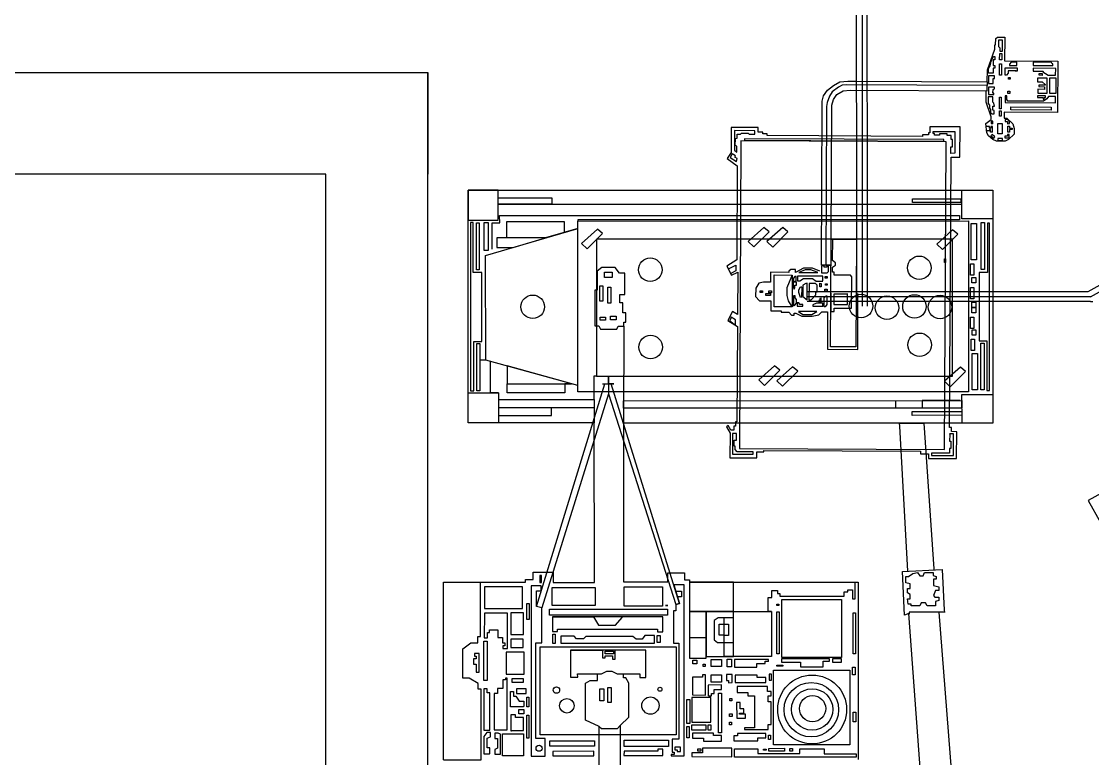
# Model space of a CAD drawing. Header units: millimetres. Extents: x 3191 to 879702, y -27549 to 222194.
# Drawn here: x 145993 to 156491, y 24227 to 31453 of the extents above; entities that cross this region are included whole.
import ezdxf

# ---------------------------------------------------------------- set-up
doc = ezdxf.new("R2010")
doc.units = ezdxf.units.MM
doc.header["$MEASUREMENT"] = 0
for name, color, linetype in [('Granulator', 11, 'Continuous'), ('Krumbuster', 112, 'Continuous'), ('Worker-Walkway', 8, 'Continuous')]:
    doc.layers.add(name, color=color, linetype=linetype)

msp = doc.modelspace()

# ---------------------------------------------------------------- linework, layer by layer
at = {"layer": 'Granulator'}
for points in [[(155459.02739, 30861.43207), (155459.59739, 30979.37228), (155514.02619, 31125.31921), (155531.04709, 31180.90442), (155531.24739, 31222.34862), (155540.74808, 31222.30271), (155541.05549, 31285.9085), (155557.24464, 31299.35732), (155629.79862, 31299.00667), (155628.67828, 31067.19575), (156149.96488, 31064.67637), (156147.52992, 30560.85796), (155624.35603, 30563.38646), (155624.07125, 30504.46231), (155650.78133, 30504.33322), (155708.0707, 30448.6869), (155721.21165, 30404.4295), (155720.94022, 30348.26749), (155665.41638, 30294.21366), (155634.42137, 30279.49059), (155548.30515, 30279.90679), (155513.83493, 30294.34448), (155471.64783, 30331.83672), (155452.91593, 30362.77113), (155445.97675, 30451.65351), (155495.4412, 30490.54444), (155495.57469, 30518.16492), (155447.42298, 30660.7914), (155447.96837, 30773.64032)], [(155608.52839, 31162.858), (155609.05018, 31270.82228), (155567.90495, 31271.02113), (155567.59125, 31206.11422), (155581.36366, 31195.76516), (155581.20681, 31163.31144), (155608.52994, 31163.17939)], [(155531.34096, 31022.68309), (155531.21052, 30995.69241), (155515.45999, 30995.76853), (155515.21462, 30944.99947), (155470.85567, 30945.21386), (155471.08085, 30991.80542), (155487.60497, 31018.71739), (155493.52227, 31046.00202), (155496.57469, 31060.0767), (155511.10379, 31092.18831), (155518.99878, 31109.63748), (155532.72513, 31109.57114), (155532.57229, 31077.94637), (155516.50069, 31078.02404), (155516.23358, 31022.7561), (155531.34096, 31022.68309)], [(155740.93133, 30967.34691), (155664.25158, 30967.71751), (155664.14308, 30945.26776), (155645.44667, 30927.07662), (155634.53829, 30927.12934), (155634.88084, 30998.00706), (155750.05999, 30997.4504), (155749.91274, 30966.98263), (155733.22909, 30967.06326)], [(155747.61278, 31022.1581), (155747.76003, 31052.62587), (155691.93484, 31052.89567), (155675.80964, 31035.6542), (155675.73679, 31020.58075), (155747.60348, 31020.23342), (155747.60348, 31020.23342), (155747.61278, 31022.1581)], [(156102.1768, 31019.50523), (156102.2605, 31036.82371), (156093.59761, 31036.86558), (156089.18003, 31052.28161), (155909.19273, 31053.15149), (155909.03618, 31020.75955), (156102.17835, 31019.8261)], [(156128.67408, 30925.72664), (156129.00113, 30993.39726), (155909.87229, 30994.45631), (155909.72969, 30964.95062), (156004.69643, 30964.49165), (156004.67163, 30959.36038), (156055.20769, 30927.04381), (156128.67873, 30926.68872)], [(153927.76705, 29320.04028), (153934.10621, 30631.6814), (153950.55306, 30687.63646), (153984.43221, 30738.57579), (154046.93525, 30773.68718), (154113.33509, 30780.09061), (155457.93662, 30773.59214), (155458.18926, 30825.86689), (154078.54787, 30832.5347), (154035.22517, 30827.09452), (153999.96069, 30809.23163), (153939.7564, 30763.53742), (153913.38999, 30720.38426), (153890.54346, 30659.18128), (153883.59152, 30620.44313), (153876.07295, 29064.77117), (153926.53215, 29064.5273), (153834.31066, 29064.97301), (153841.83046, 30620.90042), (153842.07665, 30671.83926), (153852.87433, 30723.41143), (153893.22508, 30779.30756), (153950.42368, 30826.53655), (154012.78012, 30859.55051), (154092.12147, 30868.03833), (154168.84436, 30867.66753), (155459.02739, 30861.43207), (155458.18926, 30825.86689)], [(155515.36923, 30844.95201), (155515.61149, 30895.0783), (155528.79045, 30895.0146), (155528.90381, 30918.47108), (155471.04384, 30918.75072), (155470.68355, 30844.20379), (155515.36923, 30844.95201)], [(156046.42567, 30749.22242), (156047.14328, 30897.70413), (155950.02337, 30898.17351), (155949.84988, 30862.27697), (155995.55331, 30862.05609), (156024.80813, 30835.80709), (156024.77812, 30829.59744), (155963.23686, 30829.89487), (155963.15951, 30813.88945), (156020.47968, 30813.61242), (156020.35283, 30787.3642), (155952.78547, 30787.69076), (155952.60911, 30751.19869), (156046.43303, 30750.74524)], [(155522.8534, 30735.34207), (155522.92625, 30750.41604), (155511.6968, 30750.47031), (155515.40482, 30787.33524), (155529.22153, 30791.7581), (155529.29748, 30807.47329), (155470.90674, 30807.75549), (155470.56729, 30737.51949), (155522.8627, 30737.26675)], [(155526.11911, 30548.02575), (155526.27566, 30580.41768), (155511.53449, 30584.01698), (155511.72669, 30623.78521), (155528.08926, 30623.70613), (155523.73523, 30652.27145), (155512.8718, 30661.62462), (155513.12135, 30713.25971), (155468.84669, 30713.47369), (155468.53978, 30649.97225), (155480.01025, 30633.56004), (155479.8661, 30603.734), (155491.66384, 30588.60266), (155491.51659, 30558.13489), (155505.25835, 30546.8436), (155526.11911, 30548.02575)], [(155634.95378, 30722.65589), (155634.64623, 30659.02102), (156125.96188, 30656.64649), (156126.25365, 30717.01818), (156059.33045, 30717.34162), (156041.25728, 30692.95324), (156010.13344, 30670.25983), (155661.64215, 30671.94409), (155650.29884, 30689.13192), (155650.47233, 30725.02846), (155634.95378, 30722.65589)], [(156030.53021, 30706.64638), (156030.60756, 30722.6518), (155950.55156, 30723.03871), (155950.47885, 30707.99381), (156005.55755, 30707.72762), (156005.48019, 30691.7222), (156016.04743, 30691.67113), (156016.1217, 30707.03637), (156030.53176, 30706.96673)], [(155513.44604, 30450.76044), (155513.56849, 30476.09695), (155495.60157, 30476.18378), (155495.48067, 30451.16815), (155513.44759, 30451.08131)], [(155675.80199, 30451.31691), (155675.89964, 30471.52163), (155655.46691, 30492.46731), (155634.29229, 30492.56965), (155634.19154, 30471.7232), (155657.61165, 30471.61001), (155657.5109, 30450.76356), (155675.80199, 30451.31691)], [(163902.564, 26050.06335), (162740.91356, 25404.86068), (162717.09122, 25391.6293), (162686.36514, 25379.45199), (162660.12516, 25380.20919), (162614.43748, 25388.01793), (162571.52245, 25410.75712), (162538.56448, 25440.38494), (159786.86227, 30394.66712), (159780.3898, 30406.32043), (159761.94993, 30432.32298), (159720.50985, 30470.23577), (159666.98485, 30491.4443), (159632.18885, 30506.02944), (159603.39086, 30509.91469), (159554.7044, 30511.58981), (159507.91355, 30503.88622), (159459.24963, 30476.85736), (156442.93678, 28801.54004)], [(156469.17455, 28754.30044), (156469.17455, 28754.30044), (159481.51569, 30427.4118), (159508.06858, 30442.15978), (159570.3938, 30459.22672), (159623.5551, 30452.47882), (159687.39775, 30429.28116), (159731.11348, 30396.44823), (159752.03771, 30373.05851), (162503.62875, 25418.97649), (162533.68198, 25374.39773), (162577.53733, 25346.17572), (162620.86302, 25330.5992), (162659.27948, 25326.27504), (162702.20335, 25330.39177), (162731.95334, 25335.80863), (163929.00968, 26000.67641)], [(155103.40489, 30122.10966), (155190.5706, 30121.68839), (155192.01084, 30419.68969), (154896.93771, 30421.11577), (154896.65509, 30362.63761), (154883.2845, 30362.70223), (154883.18491, 30342.09617), (154823.01322, 30342.38698), (154822.93785, 30326.79277), (153301.79553, 30334.14446), (153301.87458, 30350.50189), (153259.13604, 30350.70845), (153259.2122, 30366.46673), (153213.32114, 30366.68852), (153213.54624, 30413.26295), (152950.29323, 30414.53525), (152949.10606, 30168.89748), (152910.97589, 30110.95011), (153008.70862, 30036.93742), (153004.25511, 29115.45843), (152905.42099, 29052.72289), (152951.85949, 28965.01671), (153014.11565, 28995.75803), (153012.10131, 28578.96867), (152963.11919, 28610.812), (152916.95123, 28520.73093), (153009.26137, 28461.5872), (153004.74311, 27526.71126), (152989.8685, 27526.78315), (152989.66612, 27484.90852), (152974.40021, 27484.9823), (152974.2064, 27444.88179), (152945.4515, 27445.02076), (152919.04523, 27490.57281), (152902.65745, 27478.58601), (152937.86286, 27417.37661), (152936.6971, 27176.16815), (153200.11866, 27174.89503), (153200.40851, 27234.86849), (153269.98958, 27234.53221), (153270.05476, 27248.01742), (154804.60982, 27240.60091), (154804.4838, 27214.5261), (154883.86154, 27214.14247), (154883.64358, 27169.04517), (155158.32771, 27167.71762), (155159.60235, 27431.45267), (155106.49322, 27431.70934), (155106.68358, 27471.09855), (155087.26783, 27471.19239), (155103.40489, 30122.10966)], [(153005.18852, 30171.41046), (153005.47712, 30231.12536), (152989.2823, 30237.47054), (152989.60653, 30304.55809), (153008.80286, 30308.8885), (153008.98857, 30347.31355), (153040.33411, 30347.16205), (153050.713, 30358.17062), (153115.61245, 30357.85696), (153124.04564, 30347.8634), (153179.72735, 30347.59429), (153179.89481, 30382.24371), (152981.50714, 30383.20252), (152980.5772, 30190.78703), (153005.18852, 30171.41046)], [(155100.92261, 30158.86951), (155101.23083, 30222.64352), (155116.36932, 30222.57036), (155116.72108, 30295.35199), (155104.82641, 30295.40948), (155105.0197, 30335.40356), (155065.73166, 30335.59344), (155065.80828, 30351.44673), (154991.91784, 30351.80384), (154991.85167, 30338.1125), (154941.39037, 30338.35638), (154941.46699, 30354.20968), (154928.85192, 30354.27065), (154928.95466, 30375.52882), (155140.53232, 30374.50627), (155139.50317, 30161.56572), (155100.92261, 30158.86951)], [(155509.51199, 30367.12846), (155509.78635, 30423.89482), (155493.74484, 30423.97235), (155493.66579, 30407.61595), (155481.15306, 30407.67642), (155481.22126, 30421.78779), (155448.29599, 30421.94692)], [(155509.51199, 30367.12846), (155491.54607, 30367.21529), (155491.66852, 30392.5518), (155479.47686, 30392.61072), (155479.42416, 30381.70645), (155451.42705, 30381.84176)], [(155531.10938, 30321.42468), (155506.19242, 30343.99538), (155494.26913, 30333.14848), (155521.41608, 30307.35983), (155531.10938, 30321.42468)], [(155673.99946, 30343.88374), (155656.67468, 30343.96748), (155656.59408, 30327.29073), (155630.6064, 30327.41633), (155630.5258, 30310.73906), (155674.4794, 30310.52663), (155673.99946, 30343.88374)], [(155661.27881, 30367.35811), (155661.56246, 30426.04863), (155677.28389, 30425.97265), (155677.19864, 30408.3333), (155701.26089, 30408.21701), (155701.18649, 30392.82269)], [(155701.18649, 30392.82269), (155677.44431, 30392.93744), (155677.32031, 30367.28059), (155661.27881, 30367.35811)], [(155607.3012, 30286.73955), (155607.39265, 30305.66133), (155561.19256, 30305.88461), (155561.09801, 30286.32111), (155607.3012, 30286.73955)], [(152991.37756, 30136.82698), (152959.02175, 30156.52032), (152938.55661, 30118.65123), (152999.58984, 30081.12553), (153008.57118, 30108.36004), (152985.77663, 30122.47755), (152991.37756, 30136.82698)], [(153925.19525, 28787.90879), (153924.32823, 28608.51228), (153958.63976, 28608.34645), (153958.80981, 28643.53272), (154129.24826, 28642.70899), (154130.72595, 28948.45937), (154117.36923, 28964.26596), (153958.5094, 28965.03373), (153958.6526, 28994.66403), (153941.97899, 28994.74461), (153942.21841, 29044.28265), (153971.95649, 29064.04764), (153972.06389, 29086.26998), (153942.99298, 29108.63385), (153944.01432, 29319.96176)], [(155049.33611, 29091.23165), (155038.9387, 29091.14204), (155038.63017, 29126.93954), (155049.02758, 29127.02915), (155049.33611, 29091.23165)], [(152993.58569, 29050.25658), (152993.95016, 29007.96819), (152945.39029, 28983.4669), (152922.10085, 29026.73271), (152994.65427, 29062.60106), (152993.58569, 29050.25658)], [(153816.3581, 29004.91824), (153746.89725, 29034.07445), (153658.37501, 29034.50228), (153578.96517, 28993.57225), (153579.06787, 29014.82316), (153579.09179, 29019.77167), (153531.91444, 29019.99968), (153513.48947, 29003.78646), (153513.44022, 28993.59765), (153334.92484, 28994.46042), (153334.45633, 28897.5219), (153266.21172, 28897.85173), (153218.30721, 28886.71819), (153189.18929, 28838.73406), (153188.79742, 28757.65247), (153227.97858, 28714.58802), (153336.51758, 28714.06345), (153336.03918, 28615.07824), (153439.90761, 28614.57625), (153439.85122, 28602.90979), (153512.50153, 28602.55867), (153539.02948, 28574.70966), (153565.58103, 28574.58133), (153565.67689, 28594.41431), (153580.84849, 28594.34098), (153640.80212, 28562.84286), (153742.04579, 28562.35355), (153807.47607, 28577.20407), (153838.55263, 28607.97044), (153893.02029, 28607.7072), (153891.23896, 28239.13087), (154188.58568, 28237.69379), (154191.23865, 28786.623)], [(153792.22033, 28996.05251), (153730.29416, 29017.6032), (153673.50676, 29017.87766), (153613.10471, 28993.13415), (153798.31744, 28992.23901), (153792.22033, 28996.05251)], [(153902.31943, 29059.85666), (153885.42909, 29059.93829), (153885.35593, 29044.80097), (153859.72846, 29044.92483), (153859.79459, 29058.60682), (153835.333, 29058.72505), (153834.99534, 28988.85924), (153890.03491, 28988.59324), (153903.50093, 29003.08378), (153903.77388, 29059.55887), (153898.53239, 29059.5842)], [(153497.94595, 28768.08521), (153498.31499, 28844.44518), (153518.81901, 28899.49278), (153537.39882, 28941.30818), (153546.72306, 28967.45017)], [(153588.97846, 28897.1729), (153556.39178, 28897.33039), (153556.16422, 28850.24662), (153565.24481, 28828.88124), (153573.00904, 28841.57742), (153573.13784, 28868.22854), (153588.24523, 28868.15553), (153588.97846, 28897.1729)], [(153585.31618, 28911.08527), (153585.52299, 28953.87784), (153571.83634, 28953.94399), (153558.05584, 28934.7971), (153557.92921, 28908.59716), (153585.30351, 28908.46486), (153585.35135, 28918.36292)], [(153845.94883, 28908.66104), (153846.17957, 28956.40264), (153600.39382, 28957.59052), (153600.16308, 28909.84892), (153622.87784, 28909.73914), (153657.65342, 28934.60702), (153747.0566, 28934.17494), (153780.71205, 28908.10301), (153845.94461, 28907.78774)], [(153695.5745, 28883.68621), (153679.61828, 28883.76333), (153651.97988, 28867.65643), (153651.43887, 28755.71507), (153693.05722, 28723.03298), (153693.8337, 28883.69463)], [(153774.19472, 28883.30624), (153711.82069, 28883.6077), (153711.05262, 28724.68589), (153733.39112, 28724.57793), (153779.46446, 28773.07668), (153779.61023, 28803.23709), (153791.21493, 28803.181), (153791.52889, 28868.14191), (153774.19472, 28883.30624)], [(153545.20897, 28654.16981), (153510.00637, 28713.46693), (153497.94595, 28768.08521)], [(153639.99454, 28848.9531), (153639.51796, 28750.34379), (153627.64983, 28746.5517), (153610.41011, 28795.79259), (153610.53606, 28821.8513), (153628.15217, 28850.49113), (153640.00169, 28850.43386)], [(156442.93678, 28801.54004), (153693.49343, 28801.54004)], [(154090.47113, 28779.54403), (153954.76853, 28780.19988), (153954.2718, 28677.41983), (154087.19512, 28676.77741), (154087.69186, 28779.55747)], [(153559.80941, 28757.22646), (153559.36001, 28664.24166), (153572.59908, 28671.21769), (153587.66748, 28692.55826), (153587.82767, 28725.70407), (153575.00025, 28743.07301), (153575.09098, 28761.84577), (153560.12607, 28761.9181), (153559.80941, 28757.22646)], [(153649.56683, 28664.00559), (153649.63131, 28677.34594), (153622.65132, 28677.47634), (153611.71205, 28695.21985), (153595.75583, 28695.29696), (153595.59325, 28661.65635), (153649.55422, 28661.39556), (153649.56683, 28664.00559)], [(156469.17455, 28754.30044), (153693.90058, 28754.30044)], [(156469.17455, 28709.28221), (153694.31634, 28706.06097)], [(153846.55703, 28663.92373), (153846.68457, 28690.31422), (153783.72961, 28690.61848), (153749.71452, 28675.70232), (153749.64584, 28661.49178), (153846.54301, 28661.02347), (153846.55703, 28663.92373)], [(153832.1321, 28740.84586), (153817.03137, 28737.7288), (153816.93887, 28718.58896), (153807.07497, 28718.63663), (153806.98386, 28699.78599), (153831.93307, 28699.66541), (153832.14612, 28743.74612)], [(153887.52305, 28762.00558), (153887.11582, 28677.7444), (153868.94964, 28656.53458), (153860.61384, 28656.57487), (153861.04345, 28745.46628), (153878.72594, 28762.51123), (153887.52305, 28762.00558)], [(156469.17455, 28709.28221), (156494.17853, 28709.28221)], [(152992.77978, 28477.02134), (152992.35146, 28526.7175), (152948.96929, 28553.53758), (152934.25962, 28518.71504), (152992.77978, 28477.02134)], [(153789.73615, 28608.27491), (153608.39233, 28609.15134), (153650.50833, 28580.20103), (153737.95197, 28579.77841), (153789.73615, 28608.27491)], [(152991.06748, 27412.79598), (152963.07813, 27412.93126), (152962.10056, 27210.66185), (153163.86148, 27209.68674), (153163.9798, 27234.16864), (153008.28552, 27234.92111), (152987.98633, 27257.7535), (152988.14691, 27290.97926), (152977.6499, 27291.03), (152977.93444, 27349.90379), (153000.09334, 27349.7967), (153000.40523, 27414.32926), (152994.75639, 27414.35656), (152991.06748, 27412.79598)], [(155090.24503, 27405.21557), (155089.92009, 27337.98211), (155102.0957, 27337.92327), (155101.74835, 27266.05335), (155089.57275, 27266.11219), (155089.35425, 27220.90378), (154911.93151, 27221.76126), (154911.81666, 27197.99794), (155128.08697, 27196.9527), (155129.12341, 27411.40309), (155089.69591, 27411.59364), (155090.24503, 27405.21557)], [(156678.90273, 26884.74353), (156448.76217, 26756.9191), (156568.03339, 26542.1781)]]:
    msp.add_lwpolyline(points, dxfattribs=at)
for points in [[(155600.72096, 31077.69593), (155579.82727, 31077.7969), (155580.12234, 31138.84823), (155601.01602, 31138.74725)], [(155599.03597, 30927.52678), (155579.42757, 30927.62154), (155579.96645, 31039.12054), (155599.57484, 31039.02578)], [(155665.57692, 30903.54255), (155684.18498, 30903.45262), (155684.11368, 30888.69951), (155665.50562, 30888.78945)], [(155996.46518, 30924.71451), (155965.98653, 30924.86181), (155966.07488, 30943.14237), (155996.55353, 30942.99507)], [(156129.39059, 30745.75134), (156072.28212, 30746.02735), (156073.02457, 30899.64863), (156130.13304, 30899.37263)], [(155661.04612, 30768.47706), (155679.01305, 30768.39022), (155678.9092, 30746.90256), (155660.94227, 30746.98939)], [(155577.94348, 30711.06479), (155594.94719, 30710.98262), (155594.39539, 30596.80869), (155577.39168, 30596.89087)], [(155577.60412, 30576.28122), (155594.28776, 30576.20059), (155594.03046, 30522.96221), (155577.34682, 30523.04284)], [(156084.3679, 30584.13271), (155690.38589, 30586.03683), (155690.52849, 30615.54252), (156084.5105, 30613.6384)], [(155605.0483, 30349.99012), (155562.37698, 30350.19635), (155562.87143, 30452.50393), (155605.54275, 30452.2977)], [(155054.76117, 30271.87247), (153044.63617, 30281.58741), (153030.06854, 27267.39009), (155040.19354, 27257.67515)], [(153077.79156, 30288.75175), (155033.79725, 30279.29837), (155033.8702, 30294.39259), (153077.86451, 30303.84597)], [(153927.76705, 29320.04028), (154175.74713, 29318.84179), (154170.64348, 28262.84228), (153922.6634, 28264.04077)], [(153371.05216, 28968.29918), (153546.72306, 28967.45017), (153545.20897, 28654.16981), (153369.53807, 28655.01883)], [(153819.04633, 28885.79302), (153831.56809, 28885.7325), (153831.40911, 28852.83746), (153818.88735, 28852.89798)], [(153889.46858, 28934.94201), (153870.53945, 28935.0335), (153870.62808, 28953.37325), (153889.55722, 28953.28176)], [(153888.85442, 28868.28005), (153871.96409, 28868.36169), (153872.03162, 28882.33443), (153888.92195, 28882.2528)], [(153254.45216, 28794.44802), (153234.37921, 28794.54503), (153234.46195, 28811.66517), (153254.5349, 28811.56816)], [(153334.78966, 28765.52585), (153288.38288, 28765.75014), (153288.48164, 28786.18382), (153334.88841, 28785.95954)], [(153317.15573, 28812.92233), (153344.96247, 28812.78793), (153344.86995, 28793.64291), (153317.06321, 28793.7773)], [(153889.44414, 28809.47213), (153867.89427, 28809.57628), (153867.98994, 28829.37135), (153889.53981, 28829.2672)]]:
    msp.add_lwpolyline(points, close=True, dxfattribs=at)
at = {"layer": 'Krumbuster'}
for points in [[(154179.31515, 28644.47388), (154178.56358, 32672.53242), (154232.32536, 32672.54245), (154233.07346, 28663.08832)], [(154283.2299, 28663.09768), (154282.48341, 32663.93196), (154282.48173, 32672.96006), (154232.32536, 32672.54245)], [(150130.81504, 24213.08141), (150130.48988, 25955.81875), (150931.66191, 25955.96823), (150931.65718, 25981.32621), (151008.85655, 25981.34062), (151008.84293, 26054.33522), (151129.40473, 26054.35771), (151204.71752, 26054.37177), (151204.73632, 25953.62802), (151607.92073, 25953.70325), (151607.62894, 27517.56999), (150372.44483, 27517.33952), (150372.0192, 29798.4966), (155511.8189, 29799.4556), (155512.24516, 27514.88091), (151894.2684, 27514.20586), (151894.55857, 25959.01729), (152328.15397, 25959.09819), (152328.13721, 26048.9359), (152491.8126, 26048.96644), (152491.82575, 25978.49131), (152540.59909, 25978.50041), (152540.60354, 25954.63544), (154194.45244, 25954.94402), (154194.77668, 24217.15231)], [(150664.40114, 29505.89564), (150664.37228, 29660.56611), (155210.49317, 29661.41434)], [(150607.7918, 29220.72168), (150607.74343, 29479.94073), (150680.01563, 29479.95422), (150680.00263, 29549.60829), (155185.05002, 29550.44885), (155185.05796, 29507.90085), (151445.94485, 29507.2032), (151445.94686, 29496.44662)], [(150393.815, 27831.13502), (150427.30697, 27831.14127), (150427.21633, 28316.95667), (150504.77677, 28316.97114), (150504.65071, 28992.59888), (150421.83309, 28992.58343), (150421.74184, 29481.67037), (150393.94651, 29481.66518), (150394.25447, 27831.13511)], [(151446.25937, 27821.55622), (151446.24779, 27883.62523), (150542.99457, 28134.05779), (150542.80329, 29159.25536), (151435.13335, 29420.33927), (151445.96047, 29423.50714)], [(151445.96047, 29423.50714), (151127.73137, 29330.39754), (150653.46509, 29330.30905), (150653.4823, 29238.06757), (150812.26814, 29238.0972), (151127.73137, 29330.39754), (150751.17918, 29330.32728), (150751.14923, 29490.88903), (151312.7245, 29490.99381), (151312.74436, 29384.52988)], [(151539.06956, 29223.74121), (151689.27535, 29372.98558), (151637.75863, 29415.91587), (151483.198, 29277.27998), (151539.06956, 29223.74121)], [(153170.87763, 29242.07415), (153321.08343, 29391.31852), (153269.5667, 29434.24881), (153115.00607, 29295.61292), (153170.87763, 29242.07415)], [(153355.43099, 29241.43232), (153505.63679, 29390.67668), (153454.12006, 29433.60697), (153299.55943, 29294.97108), (153355.43099, 29241.43232)], [(155019.56771, 29217.81367), (155169.7735, 29367.05803), (155118.25677, 29409.98832), (154963.69615, 29271.35243), (155019.56771, 29217.81367)], [(155453.36023, 27836.25397), (155481.63423, 27836.25924), (155481.32814, 29476.76382), (155459.57895, 29476.75976), (155459.66968, 28990.48281), (155378.11003, 28990.46759), (155378.23466, 28322.51692), (155454.35701, 28322.53112), (155453.36023, 27836.25397)], [(151917.14352, 27976.70053), (155116.65764, 27977.2975), (155116.40722, 29319.43103), (151627.36728, 29318.78004), (151627.6137, 27998.05929), (151627.61769, 27976.6465), (151917.14352, 27976.70053)], [(151916.64745, 28596.68391), (151886.563, 28596.67829), (151886.54459, 28695.3255), (151856.46005, 28695.31988), (151856.44508, 28775.57517), (151906.58589, 28775.58453), (151906.54689, 28984.58253), (151853.06333, 28984.57255), (151811.26876, 29041.41233), (151680.90251, 29041.388), (151634.38627, 29003.756), (151634.42053, 28820.11055), (151612.17849, 28820.1064), (151612.24368, 28470.71078), (151652.89153, 28470.71837), (151666.61197, 28434.84065), (151828.01306, 28434.87076), (151841.72138, 28464.42174), (151895.52165, 28464.43178), (151895.51378, 28506.64392), (151916.61203, 28506.64785), (151916.64745, 28596.68391)], [(151895.52165, 28464.43178), (151894.2684, 27514.20586)], [(150667.02153, 27813.702), (150589.80904, 27813.68759), (150589.75169, 28121.09409), (150542.99457, 28134.05779), (150486.30781, 28134.04722)], [(151446.24779, 27883.62523), (150752.62811, 28075.93559), (150752.66083, 27900.58216), (151384.6627, 27900.70008), (151318.58372, 27900.68775), (151318.60028, 27811.92587), (150753.65551, 27811.82046), (150753.63895, 27900.58234)], [(153275.21481, 27885.12945), (153425.4206, 28034.37381), (153373.90387, 28077.3041), (153219.34325, 27938.66821), (153275.21481, 27885.12945)], [(153450.96228, 27876.24873), (153601.16807, 28025.49309), (153549.65134, 28068.42338), (153395.09072, 27929.78749), (153450.96228, 27876.24873)], [(155096.50474, 27872.09944), (155246.71053, 28021.3438), (155195.1938, 28064.27409), (155040.63317, 27925.6382), (155096.50474, 27872.09944)], [(151687.87423, 27901.02688), (151798.70146, 27901.04756), (151746.23883, 27901.03777), (151746.22472, 27976.66863), (151746.25695, 27803.9456), (151091.73226, 25705.53593), (151040.94186, 25717.70801), (151711.98635, 27901.03138), (151746.23883, 27901.03777), (151746.25695, 27803.9456), (152405.74584, 25738.33747), (152441.81736, 25748.43568), (151773.82869, 27899.9051), (151773.47544, 27901.04286)], [(151627.61769, 27976.6465), (151604.46302, 27976.64218), (151607.62894, 27517.56999)], [(150667.02153, 27813.702), (150667.0342, 27745.77316), (151606.05396, 27745.94837), (151606.0688, 27666.42556), (150667.04904, 27666.25035), (150667.06344, 27589.09553), (151189.08876, 27589.19293), (151189.07437, 27666.34775)], [(155193.24519, 27735.7684), (154819.82083, 27735.69873), (154819.83455, 27662.14869), (154563.80423, 27662.10092), (154563.79051, 27735.65096)], [(154627.98767, 26060.41102), (154679.63553, 26062.92683), (154600.60377, 27484.69881), (154598.93551, 27514.7105), (154835.7148, 27514.75468), (154934.13561, 26086.47932), (154934.13769, 26075.32384)], [(154952.94304, 21653.94447), (154982.13874, 21685.00003), (154691.1841, 25647.8715), (154647.66243, 25632.86321), (154627.98767, 26060.41102), (155016.92082, 26079.35627), (155036.58397, 25683.02187), (155041.00362, 25660.90736), (154691.93979, 25660.84223), (154691.93979, 25660.84223), (154691.94299, 25643.67252)], [(154798.67051, 25722.91573), (154711.32064, 25722.89943), (154711.31756, 25739.45094), (154683.27347, 25739.4457), (154676.82839, 25792.33001), (154702.57502, 25792.33482), (154702.56686, 25836.02893), (154677.28046, 25850.73278), (154677.27231, 25894.42689), (154703.47611, 25894.43178), (154703.4677, 25939.50227), (154661.63116, 25949.60733), (154661.61959, 26011.64925), (154685.89051, 26011.65377), (154730.00543, 26041.81398), (154774.11853, 26050.65201), (154796.91966, 26019.02294), (154830.01006, 26019.02911), (154842.50434, 26049.92993), (154929.26972, 26049.94612), (154929.2748, 26022.73352), (154956.48788, 26010.23457), (154956.49255, 25985.21485), (154930.01676, 25985.20991), (154930.02842, 25922.68977), (154982.9767, 25909.46077), (154982.98301, 25875.62291), (154951.36252, 25875.61701), (154932.25692, 25827.06702), (154943.28443, 25810.14431), (154982.26027, 25810.15159), (154982.26658, 25776.31373), (154949.91264, 25768.22439), (154949.92074, 25724.82188), (154887.4205, 25724.81022), (154869.03502, 25724.80679), (154854.32488, 25752.75149), (154810.9393, 25752.74339), (154798.67051, 25722.91573)], [(150130.81504, 24213.08141), (150499.45713, 24213.15019), (150499.3275, 24907.94904), (150470.48973, 24907.94366), (150470.47963, 24962.03466), (150379.83662, 25016.10875), (150319.07134, 25016.09741), (150319.018, 25302.00689), (150398.8468, 25362.45354), (150465.27665, 25362.46594), (150465.26521, 25423.76913), (150493.07301, 25423.77432), (150492.97373, 25955.88638)], [(152360.43409, 24253.63442), (152488.52802, 24253.65832), (152488.21517, 25930.39825), (152385.32755, 25930.37905), (152385.32755, 25930.37905), (152441.81736, 25748.43568), (152404.91025, 25867.30675), (152462.96426, 25867.31758), (152462.97433, 25813.33032), (152421.67125, 25813.32262), (152441.81736, 25748.43568), (152405.74584, 25738.33747), (152405.75736, 25676.5757), (152382.9688, 25676.57144), (152383.0281, 25358.75567), (152435.84863, 25358.76553), (152436.02443, 24416.53408), (152370.08816, 24416.52178), (152370.11158, 24290.98618), (152390.9196, 24290.99006), (152390.92432, 24265.69092), (152360.19246, 24265.68519), (152360.43409, 24253.63442)], [(153342.36974, 25668.82621), (153312.72503, 25668.82067), (153312.69971, 25804.53503), (153346.08744, 25804.54126), (153346.07467, 25872.9711), (153401.44962, 25872.98144), (153401.45509, 25843.65436), (153426.69952, 25843.65907), (153426.70439, 25817.59062), (153663.67634, 25817.63483), (154057.37992, 25817.70829), (154057.37171, 25861.72299), (154090.75953, 25861.72922), (154090.75603, 25880.46591), (154136.35889, 25880.47442), (154136.37516, 25793.30789), (154164.06263, 25793.31306), (154164.03247, 25954.93835)], [(151040.94186, 25717.70801), (151040.91349, 25869.71914), (151087.66516, 25869.72787), (151087.6557, 25920.46179), (150987.87773, 25920.44317), (150988.18906, 24251.80677), (151000.11793, 24251.809)], [(150526.69936, 25408.97565), (150561.7166, 25408.98219), (150561.7066, 25462.55804), (150579.73021, 25462.5614), (150579.72521, 25489.34942), (150661.08893, 25489.3646), (150661.10325, 25412.60691), (150708.47952, 25412.61575), (150708.48885, 25362.64591), (150731.66204, 25362.65023), (150731.66791, 25331.22592), (150711.06955, 25331.22208), (150711.07426, 25305.97967), (150757.93554, 25305.98841), (150757.87086, 25652.68577), (150530.7736, 25652.6434), (150526.69936, 25408.97565)], [(151000.11804, 24251.20954), (151125.76821, 24251.23298), (151125.73601, 24423.80903), (151035.10308, 24423.79212), (151034.92838, 25360.1091), (151093.09795, 25360.11995), (151093.03273, 25709.70522)], [(151201.44594, 25471.30812), (151246.4097, 25471.31651), (151246.40526, 25495.12974), (152227.67278, 25495.31283), (152227.67772, 25468.8537), (152277.93127, 25468.86308), (152277.90362, 25617.03428), (151197.45138, 25616.83269), (151197.47854, 25471.30738), (151217.31548, 25471.31108)], [(151197.45138, 25616.83269), (151600.80257, 25616.90795), (151647.10385, 25536.21615), (151816.37914, 25536.24774), (151881.16379, 25610.1864), (151881.16252, 25616.96026)], [(155044.88657, 25661.77124), (154983.14444, 25661.75972), (155289.98928, 21735.64514), (155335.02288, 21649.52504)], [(152972.0482, 25228.25273), (152878.83601, 25228.23533), (152878.76555, 25605.85739), (152821.17158, 25605.84664), (152781.9457, 25579.95417), (152781.98075, 25392.07741), (152813.70437, 25364.5281), (152972.02277, 25364.55764), (152971.97758, 25606.70991), (152878.76555, 25605.85739)], [(152878.81057, 25364.54025), (152878.79733, 25435.51596), (152830.38504, 25435.50693), (152830.36463, 25544.8929), (152923.85053, 25544.91035), (152923.87109, 25434.68942), (152878.79749, 25434.68101)], [(151279.49222, 25358.8715), (152198.60399, 25359.04299), (152198.59016, 25433.12842), (152102.05039, 25433.1104), (152075.60777, 25397.38579), (152017.41941, 25397.37493), (151985.67516, 25425.151), (151522.81306, 25425.06464), (151502.98056, 25401.2477), (151431.5676, 25401.23438), (151410.40326, 25427.68956), (151280.80185, 25427.66538), (151280.81469, 25358.87174)], [(150451.06269, 25074.11266), (150477.84061, 25074.11766), (150477.8062, 25258.54219), (150432.48978, 25258.53374), (150432.49526, 25229.17001), (150449.48889, 25229.17318), (150449.4937, 25203.41562), (150424.26065, 25203.41092), (150424.26997, 25153.44107), (150449.50302, 25153.44578), (150449.51667, 25080.29428), (150451.06269, 25074.11266)], [(151443.6639, 25056.78384), (151678.34042, 25056.82763), (151730.85023, 25084.74633), (151777.62145, 25084.75505), (151832.60303, 25058.49803), (152054.15088, 25058.53936), (152054.15762, 25022.41155), (152113.24434, 25022.42257), (152113.19471, 25288.37917), (151373.06086, 25288.24108), (151373.11018, 25023.9261), (151446.13891, 25023.93972), (151443.6639, 25056.78384)], [(151373.06086, 25288.24108), (151688.97165, 25288.30002), (151688.98543, 25214.4232), (151715.24294, 25214.4281), (151715.23911, 25234.94937), (151785.8062, 25234.96253), (151785.81217, 25202.94924), (151811.2491, 25202.95398), (151811.23317, 25288.32283)], [(153315.78101, 25179.66289), (153315.77752, 25198.39975), (152981.08523, 25198.3373), (152981.09952, 25121.76099), (153200.156, 25121.80186), (153200.14931, 25157.64618), (153281.58304, 25157.66138), (153281.57863, 25181.28591), (153315.78071, 25181.29229)], [(153912.56514, 25183.05276), (153912.56104, 25205.04807), (153442.42202, 25204.96035), (153442.42794, 25173.19511), (153628.09669, 25173.22976), (153628.10536, 25126.79522), (153851.23358, 25126.83685), (153851.22324, 25182.23255), (153912.56514, 25183.05276)], [(150628.49481, 24507.29039), (150753.63008, 24507.31374), (150753.53541, 25014.73865), (150737.57165, 25014.73567), (150737.57492, 24997.22043), (150711.82689, 24997.21562), (150711.84246, 24913.76107), (150658.80161, 24913.75117), (150658.81103, 24863.26618), (150633.57799, 24863.26147), (150626.36854, 24863.26013), (150626.43496, 24507.29001), (150635.70426, 24507.29173)], [(151655.07088, 24542.01649), (151521.82618, 24604.40942), (151521.75895, 24964.76428), (151567.70453, 24991.86095), (151637.45112, 24991.87396), (151637.43901, 25056.81999)], [(151862.28064, 24551.01326), (151944.55529, 24631.40145), (151944.49277, 24966.48478), (151917.25305, 25017.37265), (151893.45719, 25017.36821), (151893.44951, 25058.50938)], [(152695.98787, 24848.73818), (152695.95048, 25049.13968), (152667.44866, 25049.13437), (152667.45322, 25024.69514), (152570.54715, 25024.67705), (152570.57967, 24850.344), (152695.98787, 24848.73818)], [(152958.22788, 24971.04732), (152958.21298, 25050.88208), (152902.02369, 25050.8716), (152902.03478, 24991.40292), (152922.39321, 24991.40672), (152922.39732, 24969.41141), (152958.22788, 24971.04732)], [(152989.27079, 24971.86869), (153288.13239, 24971.92445), (153288.12312, 25021.61761), (153203.43209, 25021.60181), (153203.42798, 25043.59694), (153000.65819, 25043.5591), (152989.25741, 25043.55698), (152989.27079, 24971.86869)], [(153319.88726, 24994.74038), (153344.31734, 24994.74494), (153344.3064, 25053.39892), (153319.87631, 25053.39436), (153319.88726, 24994.74038)], [(150531.01686, 24506.21503), (150583.54272, 24506.22483), (150583.47477, 24870.43743), (150557.21184, 24870.43253), (150557.20463, 24909.06903), (150526.30701, 24909.06327), (150526.38217, 24506.21417), (150531.01686, 24506.21503)], [(150914.35312, 24735.47591), (150786.12811, 24735.45199), (150786.10024, 24884.8462), (150816.99786, 24884.85197), (150817.00622, 24840.03374), (150838.63455, 24840.03777), (150872.11653, 24788.52874), (150917.43295, 24788.5372), (150917.44266, 24736.50678), (150917.44266, 24736.50678), (150876.24614, 24735.4688)], [(152725.30517, 24842.22658), (152754.62134, 24842.23205), (152754.61723, 24864.22718), (152780.67601, 24864.23204), (152780.66841, 24904.96421), (152853.95866, 24904.97788), (152853.9506, 24948.15379), (152723.65671, 24948.12948), (152723.67647, 24842.22627), (152723.67647, 24842.22627)], [(153079.64991, 24510.7981), (153310.92143, 24510.84125), (153310.91201, 24561.34893), (153341.85688, 24561.35471), (153341.81523, 24784.56622), (153310.05601, 24784.56029), (153310.04553, 24840.77052), (153340.99039, 24840.77629), (153340.98218, 24884.76691), (153305.15132, 24884.76022), (153305.14235, 24932.82398), (153007.90954, 24932.76852), (153007.92017, 24875.74377), (153112.96955, 24875.76337), (153112.97578, 24842.36297), (153176.49403, 24842.37483), (153176.55285, 24527.10894), (153078.83605, 24527.09071), (153078.83909, 24510.79795)], [(153003.84953, 24621.51078), (153088.54047, 24621.52658), (153088.53317, 24660.62934), (153029.08666, 24660.61825), (153029.08438, 24672.83787), (153072.2442, 24672.84592), (153072.2363, 24715.20731), (153037.21978, 24715.20078), (153037.20808, 24777.92807), (153002.19165, 24777.92154), (153003.84953, 24621.51078)], [(150797.40297, 24500.62486), (150913.78384, 24500.64657), (150913.75962, 24630.46497), (150834.97083, 24630.45027), (150834.96603, 24656.20782), (150789.13453, 24656.19927), (150789.16375, 24499.59303), (150797.40317, 24499.59457)], [(150582.04053, 24277.4971), (150582.03044, 24331.58809), (150556.79739, 24331.58338), (150556.77971, 24426.37129), (150589.73488, 24438.74107), (150589.7268, 24482.01386), (150555.22446, 24482.00743), (150526.3938, 24443.88086), (150526.42533, 24274.91082), (150581.52603, 24274.9211), (150582.04053, 24277.4971)], [(150633.53786, 24270.29451), (150689.66853, 24270.30499), (150689.632, 24466.06286), (150664.91221, 24475.33102), (150631.43984, 24475.32477), (150631.44974, 24422.26407), (150659.25754, 24422.26925), (150659.27522, 24327.48118), (150631.46944, 24316.65779), (150633.53786, 24270.29451)], [(151862.68482, 21268.25078), (151706.40529, 21268.22162), (151706.40017, 21295.65584), (151655.67659, 21295.64637), (151655.07088, 24542.01649), (151677.88127, 24522.75147), (151804.48477, 24522.7751), (151833.38534, 24522.78049), (151862.28064, 24551.01326), (151862.68482, 21268.25078)], [(152676.52769, 24399.05288), (152853.2387, 24399.08585), (152853.22882, 24452.03746), (152776.68118, 24452.02318), (152776.67662, 24476.46241), (152569.02083, 24476.42366), (152569.03026, 24425.91598), (152677.33702, 24425.93619), (152676.52769, 24399.05288)], [(153289.84387, 24430.9137), (153289.83612, 24472.46039), (153012.1473, 24472.40858), (153012.15125, 24451.22797), (152976.32047, 24451.22129), (152976.32974, 24401.52813), (153211.67301, 24401.57204), (153211.66754, 24430.89911), (153289.84387, 24430.9137)], [(151897.77058, 24256.73375), (152280.0768, 24256.80508), (152280.06495, 24320.31095), (152229.88566, 24320.30158), (152229.88967, 24298.78808), (151899.38584, 24298.72641), (151897.77058, 24256.73375)], [(152423.24966, 24297.09229), (152453.66148, 24297.09796), (152453.65371, 24338.72949), (152396.67165, 24338.71886), (152396.67643, 24313.09939), (152419.08578, 24313.10357), (152419.08876, 24297.09151), (152423.24966, 24297.09229)], [(152956.83219, 24242.68555), (152956.81623, 24328.22268), (152669.21187, 24328.16902), (152669.22023, 24283.37261), (152563.35651, 24283.35286), (152563.36335, 24246.69401), (152956.83219, 24242.68555)], [(152981.24386, 24250.82052), (152981.23064, 24321.69428), (153210.05921, 24321.73698), (153210.06772, 24276.11714), (153621.88541, 24276.19398), (153621.87675, 24322.61088), (153858.84871, 24322.6551), (153858.85768, 24274.59134), (154173.19153, 24274.64999), (154173.19792, 24240.43507), (152981.26273, 24240.21267), (152981.24386, 24250.82052)]]:
    msp.add_lwpolyline(points, dxfattribs=at)
for points in [[(150372.0192, 29798.4966), (150372.07381, 29505.8411), (150664.40114, 29505.89564), (150664.34654, 29798.55114)], [(151189.95258, 29725.37507), (151189.96466, 29660.66418), (150664.37228, 29660.56611), (150664.36021, 29725.277)], [(154725.5458, 29676.99447), (154725.53866, 29715.30523), (155198.68882, 29715.39351), (155198.69597, 29677.08275)], [(155511.8189, 29799.4556), (155511.87136, 29518.31307), (155210.51988, 29518.25684), (155210.46742, 29799.39937)], [(150453.06943, 29016.49187), (150452.98298, 29479.82388), (150478.54258, 29479.82864), (150478.62903, 29016.49664)], [(150527.95013, 29206.95238), (150527.89888, 29481.60132), (150565.79773, 29481.60839), (150565.84898, 29206.95946)], [(151446.25937, 27821.55622), (151445.94686, 29496.44662), (155274.89435, 29497.16104), (155275.20686, 27822.27064)], [(155302.03912, 29116.54429), (155301.97275, 29472.277), (155354.17097, 29472.28674), (155354.23735, 29116.55403)], [(155397.75328, 29023.00546), (155397.66783, 29480.99784), (155431.37913, 29481.00413), (155431.46458, 29023.01175)], [(151707.38866, 28942.59421), (151707.37888, 28994.97673), (151783.3053, 28994.9909), (151783.31508, 28942.60838)], [(155295.54241, 28966.41725), (155295.52191, 29076.29184), (155325.97085, 29076.29752), (155325.99136, 28966.42293)], [(155307.51864, 28890.26876), (155307.5087, 28943.57439), (155345.56987, 28943.58149), (155345.57982, 28890.27587)], [(151661.61423, 28710.79266), (151661.58589, 28862.7022), (151689.73108, 28862.70745), (151689.75942, 28710.79792)], [(151740.81707, 28691.16389), (151740.78763, 28848.9666), (151769.58727, 28848.97197), (151769.61672, 28691.16926)], [(155295.58585, 28733.61352), (155295.56535, 28843.4881), (155326.01429, 28843.49378), (155326.03479, 28733.6192)], [(155307.5637, 28648.76222), (155307.55376, 28702.06784), (155345.61493, 28702.07495), (155345.62488, 28648.76932)], [(151665.57611, 28525.48992), (151665.57085, 28553.64566), (151716.62483, 28553.65519), (151716.63009, 28525.49945)], [(151767.68361, 28527.47336), (151767.67701, 28562.83152), (151822.65829, 28562.84178), (151822.66489, 28527.48362)], [(155295.64005, 28443.15292), (155295.61955, 28553.02751), (155326.06849, 28553.03319), (155326.08899, 28443.15861)], [(155307.57365, 28595.45659), (155307.5637, 28648.76222), (155345.62488, 28648.76932), (155345.63483, 28595.4637)], [(155309.78918, 28377.88344), (155309.77924, 28431.18907), (155347.84041, 28431.19617), (155347.85036, 28377.89054)], [(150455.51655, 27830.74434), (150455.42961, 28296.72154), (150486.27746, 28296.7273), (150486.3644, 27830.75009)], [(155302.20496, 28227.75637), (155302.18446, 28337.63096), (155332.6334, 28337.63664), (155332.6539, 28227.76206)], [(155395.79898, 27840.49286), (155395.71352, 28298.48524), (155429.42483, 28298.49153), (155429.51028, 27840.49915)], [(155309.88905, 27842.65262), (155309.82267, 28198.38533), (155362.0209, 28198.39507), (155362.08727, 27842.66236)], [(150372.44483, 27517.33952), (150372.38954, 27813.64703), (150667.02153, 27813.702), (150667.07681, 27517.3945)], [(155210.8525, 27735.77169), (155210.86622, 27662.22165), (151894.51817, 27661.60288), (151894.50444, 27735.15291)], [(155512.19275, 27796.02344), (155512.24521, 27514.88091), (155210.89372, 27514.82468), (155210.84127, 27795.96721)], [(154724.04441, 27591.65489), (154724.03726, 27629.96565), (155210.87222, 27630.05648), (155210.87937, 27591.74572)], [(151090.16632, 25952.59199), (151090.15354, 26021.10719), (151073.67489, 26021.10412), (151073.68767, 25952.58891)], [(152971.96601, 25668.75709), (152971.91265, 25954.71592), (152540.60354, 25954.63544), (152540.6569, 25668.67662)], [(150531.90412, 25910.66672), (150531.94395, 25697.22025), (150902.74632, 25697.28943), (150902.70649, 25910.7359)], [(151196.1445, 25727.93074), (151196.11192, 25902.56091), (151615.33263, 25902.63913), (151615.36522, 25728.00896)], [(151901.01845, 25721.44743), (151900.98315, 25910.63029), (152275.2402, 25910.70012), (152275.2755, 25721.51726)], [(150971.79288, 25591.96347), (150971.76453, 25743.93323), (150943.95664, 25743.92805), (150943.98499, 25591.95828)], [(152305.69096, 25728.13777), (152305.69096, 25728.13777), (152328.17275, 25728.14196), (152328.17275, 25728.14196)], [(153395.45338, 25727.03569), (153395.45064, 25741.72716), (153416.66362, 25741.73112), (153416.66636, 25727.03965)], [(153445.19162, 25218.02765), (153445.08569, 25785.74781), (154029.10337, 25785.85678), (154029.20929, 25218.13662)], [(150914.14522, 25442.55849), (150914.10562, 25654.80116), (150790.51521, 25654.7781), (150790.55481, 25442.53543)], [(152324.2121, 25692.42137), (152324.2232, 25632.88828), (151169.71298, 25632.67286), (151169.70188, 25692.20596)], [(152540.6569, 25668.67662), (152540.70476, 25412.14763), (152705.21961, 25412.17832), (152705.17174, 25668.70732)], [(152705.17174, 25668.70732), (152705.25393, 25228.20295), (152972.0482, 25228.25273), (152971.96601, 25668.75709)], [(152972.0482, 25228.25273), (152971.96601, 25668.75709), (153342.36974, 25668.82621), (153342.45193, 25228.32184)], [(153397.49325, 25254.66852), (153397.41664, 25665.2474), (153417.77507, 25665.2512), (153417.85168, 25254.67232)], [(154143.82512, 25254.64473), (154143.75001, 25657.22046), (154168.04134, 25657.22499), (154168.11645, 25254.64926)], [(151201.46742, 25356.21104), (151201.45063, 25446.17202), (151222.61004, 25446.17597), (151222.62683, 25356.21499)], [(152225.05228, 25364.33971), (152225.0392, 25434.45639), (152254.13342, 25434.46182), (152254.14651, 25364.34514)], [(152540.70476, 25412.14763), (152540.74223, 25211.32943), (152703.96198, 25211.35989), (152703.92451, 25412.17808)], [(150525.23216, 24992.73252), (150525.16055, 25376.52077), (150558.11793, 25376.52692), (150558.18954, 24992.73867)], [(150911.05703, 25315.61689), (150911.04146, 25399.07162), (150790.5408, 25399.04914), (150790.55637, 25315.5944)], [(151077.49618, 24460.02193), (151077.33533, 25322.09673), (152409.32366, 25322.34525), (152409.48451, 24460.27046)], [(150919.86017, 25053.92116), (150919.8199, 25269.77), (150744.73352, 25269.73734), (150744.77379, 25053.88849)], [(151713.59452, 25253.82872), (151713.58977, 25279.27519), (151796.46503, 25279.29065), (151796.46977, 25253.84418)], [(152753.89834, 25128.23584), (152753.88527, 25198.29491), (152854.04873, 25198.3136), (152854.0618, 25128.25453)], [(152910.25162, 25125.0064), (152910.23748, 25200.76801), (152951.7686, 25200.77576), (152951.78274, 25125.01414)], [(154030.48114, 25172.81238), (154030.47525, 25204.40288), (153940.5975, 25204.38611), (153940.60339, 25172.79561)], [(152574.64114, 25154.26998), (152574.63415, 25191.74335), (152611.27927, 25191.75019), (152611.28626, 25154.27682)], [(152674.80892, 25130.66414), (152674.80512, 25151.03005), (152693.53485, 25151.03354), (152693.53865, 25130.66763)], [(153362.37958, 24360.16222), (153362.243, 25092.17685), (154110.82106, 25092.31652), (154110.95764, 24360.30189)], [(153394.74837, 25132.84962), (153394.74639, 25143.46008), (153454.30599, 25143.4712), (153454.30797, 25132.86073)], [(154138.19574, 25048.09063), (154138.18154, 25124.23175), (154164.90191, 25124.23674), (154164.91612, 25048.09562)], [(150914.72491, 24977.16269), (150914.71895, 25009.10197), (150799.88285, 25009.08054), (150799.88881, 24977.14126)], [(152753.11241, 24975.89777), (152753.09873, 25049.21546), (152854.07655, 25049.2343), (152854.09023, 24975.91661)], [(150939.46392, 24864.86398), (150939.45537, 24910.71249), (150844.18775, 24910.69472), (150844.1963, 24864.8462)], [(151699.82807, 24909.80016), (151699.84997, 24792.41819), (151662.92527, 24792.41131), (151662.90337, 24909.79327)], [(151771.21304, 24923.76811), (151771.24045, 24776.83527), (151740.05964, 24776.82945), (151740.03222, 24923.76229)], [(150946.18298, 24732.98626), (150946.16482, 24830.35005), (150967.27816, 24830.35399), (150967.29633, 24732.99019)], [(152513.55845, 24569.80504), (152513.51446, 24805.60432), (152544.59726, 24805.61012), (152544.64126, 24569.81084)], [(152750.69979, 24582.89512), (152750.65458, 24825.17255), (152562.86248, 24825.13751), (152562.90768, 24582.86008)], [(152823.90757, 24479.72984), (152823.83537, 24866.68402), (152853.15145, 24866.68949), (152853.22365, 24479.73531)], [(152937.04197, 24792.57292), (152937.03741, 24817.01215), (152956.58149, 24817.0158), (152956.58605, 24792.57657)], [(150866.8919, 24664.9714), (150866.88401, 24707.21391), (150916.83512, 24707.22323), (150916.84301, 24664.98072)], [(154144.75955, 24586.3854), (154144.74171, 24681.9667), (154169.8427, 24681.97138), (154169.86053, 24586.39008)], [(150946.75526, 24425.95579), (150946.71316, 24651.59237), (150967.31151, 24651.59621), (150967.35361, 24425.95963)], [(152931.3857, 24556.32603), (152931.38084, 24582.39449), (152950.92492, 24582.39813), (152950.92978, 24556.32968)], [(152933.81354, 24637.79064), (152933.80838, 24665.48832), (152957.42411, 24665.49273), (152957.42928, 24637.79505)], [(150913.33322, 24468.42057), (150913.37344, 24252.90183), (150706.22125, 24252.86318), (150706.18104, 24468.38192)], [(152514.87942, 24431.17584), (152514.85887, 24541.30198), (152536.8759, 24541.30609), (152536.89644, 24431.17995)], [(152562.92243, 24503.8285), (152562.91227, 24558.24367), (152700.19475, 24558.26928), (152700.2049, 24503.85412)], [(152724.81212, 24503.85871), (152724.80197, 24558.27387), (152750.70438, 24558.27871), (152750.71454, 24503.86354)], [(151610.15512, 24402.36496), (151610.16534, 24347.55108), (151172.85119, 24347.46949), (151172.84097, 24402.28336)], [(151899.82816, 24345.88653), (151899.81659, 24407.86738), (152333.71825, 24407.94834), (152333.72982, 24345.96749)], [(153314.01194, 24413.76536), (153314.00417, 24455.39096), (153332.7695, 24455.39446), (153332.77726, 24413.76886)], [(151601.91243, 24252.40064), (151601.90394, 24297.90666), (151199.74027, 24297.83162), (151199.74876, 24252.3256)], [(152621.98578, 24298.84186), (152621.98122, 24323.28109), (152652.11174, 24323.28671), (152652.1163, 24298.84748)], [(153266.71039, 24307.65187), (153266.70825, 24319.07861), (153290.36888, 24319.08302), (153290.37101, 24307.65629)], [(153316.48076, 24300.31542), (153316.47573, 24327.24972), (153469.86206, 24327.27834), (153469.86708, 24300.34404)], [(153524.53154, 24299.53815), (153524.52682, 24324.83991), (153549.00333, 24324.84447), (153549.00805, 24299.54271)]]:
    msp.add_lwpolyline(points, close=True, dxfattribs=at)
for centre, radius in [((152156.16454, 29019.15895), 115.24451), ((154791.96391, 29038.44178), 115.24451), ((151003.88998, 28655.56894), 115.24451), ((154221.51091, 28663.08616), 115.24451), ((154745.06686, 28659.39298), 115.24451), ((154995.57824, 28653.17605), 115.24451), ((154475.7684, 28646.81538), 115.24451), ((152159.43678, 28261.09113), 115.24451), ((154795.23557, 28283.49997), 115.24451), ((153742.45471, 24708.16713), 337.20634), ((151235.92646, 24898.41326), 31.61332), ((152250.89207, 24906.4677), 19.68681), ((153734.20042, 24706.10117), 266.91605), ((153742.45471, 24708.16713), 202.91683), ((151338.3264, 24744.81783), 71.47844), ((152157.69974, 24746.77974), 84.6938), ((153746.58056, 24716.42574), 128.53157), ((151065.82753, 24327.50362), 29.28239)]:
    msp.add_circle(centre, radius, dxfattribs=at)
at = {"layer": 'Worker-Walkway'}
for points in [[(148976.99949, 29955.49983), (143736.5, 29955.49983), (143736.5, 30952.49983)], [(144733.49948, 30952.49983), (149974.75129, 30952.49983), (149974.75129, 29955.49983)], [(148976.99949, 30952.49983), (148976.99949, 30953), (149973.99949, 30953), (149973.99949, 18842.5)], [(149859.50003, 16681), (148976.99949, 16681), (148976.99949, 29955.49983)], [(149974.75129, 29955.49983), (149973.99949, 29955.49983)]]:
    msp.add_lwpolyline(points, dxfattribs=at)

doc.saveas('drawing.dxf')
